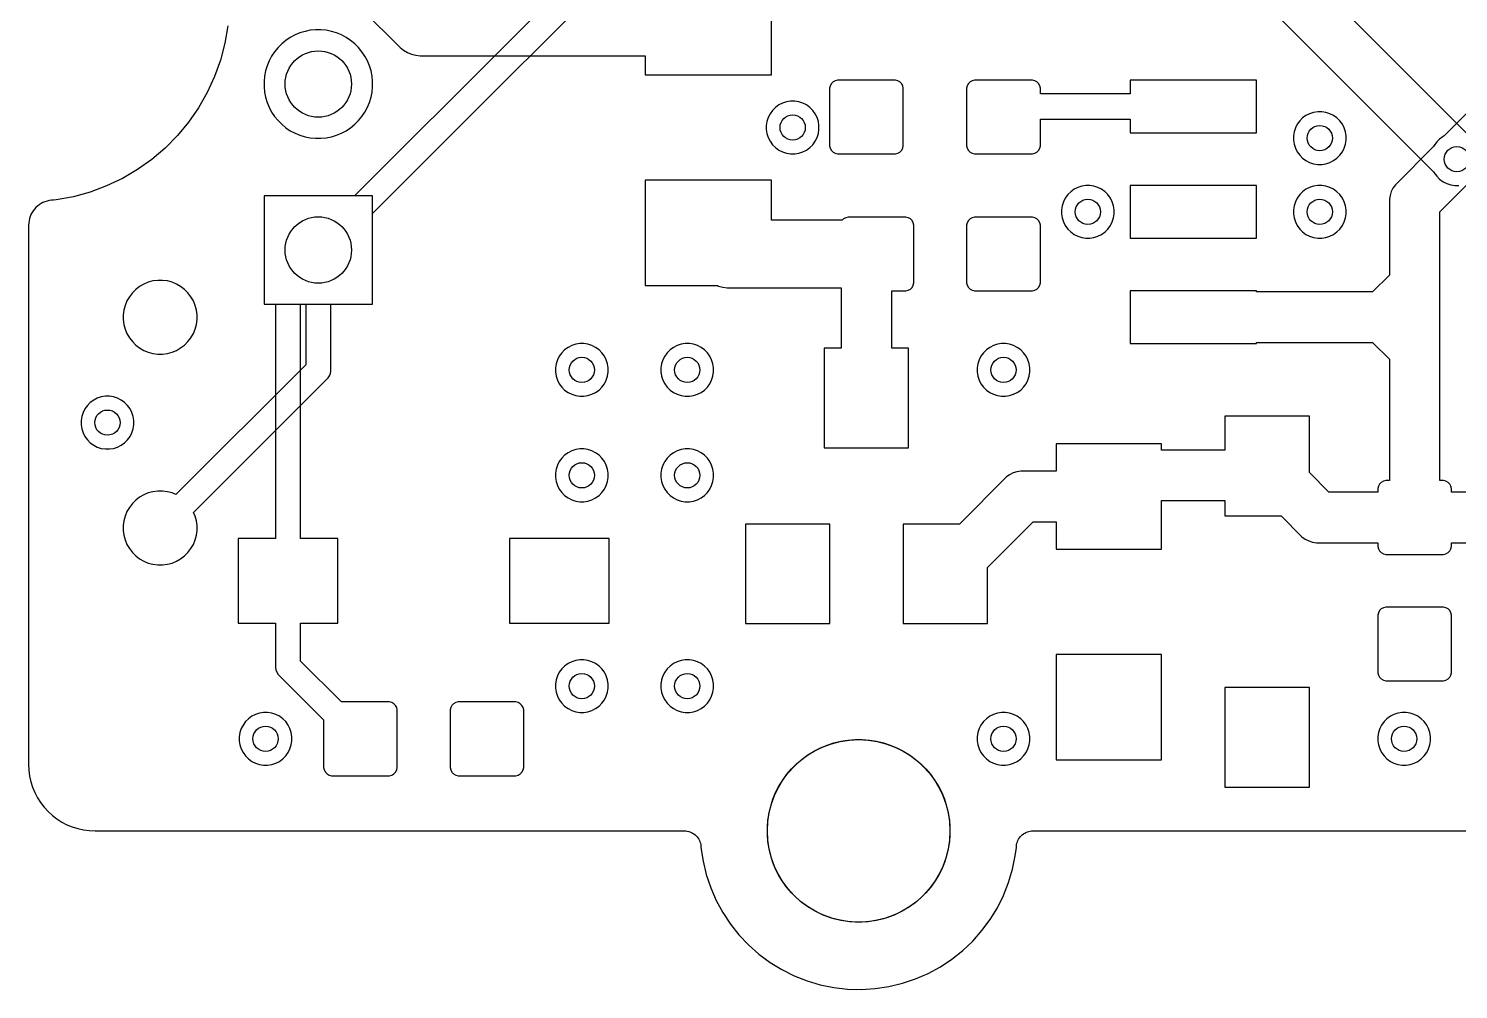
# Model space of a CAD drawing. Header units: millimetres. Extents: x -67 to 27, y -115 to 12.
# Drawn here: x -20 to -2.77, y -11.91 to -0.33 of the extents above; entities that cross this region are included whole.
import ezdxf

# ---------------------------------------------------------------- set-up
doc = ezdxf.new("R2010")
doc.units = ezdxf.units.MM

msp = doc.modelspace()

# ---------------------------------------------------------------- linework, layer by layer
at = {"layer": '16_copper'}
for points in [[(-2.668, -1.6), (-6.913, 2.645)], [(-7.238, 2.108), (-3.073, -2.057), (-3.066, -2.071), (-3.036, -2.112), (-3.001, -2.147), (-2.96, -2.177), (-2.916, -2.199), (-2.868, -2.215), (-2.819, -2.223), (-2.769, -2.223)], [(-12.337, 1.388), (-16.072, -2.346), (-17.164, -2.346), (-17.164, -3.654), (-16.662, -3.654), (-16.662, -4.382), (-18.227, -5.947), (-18.272, -5.928), (-18.328, -5.913), (-18.386, -5.905), (-18.444, -5.905), (-18.502, -5.913), (-18.558, -5.928), (-18.612, -5.95), (-18.662, -5.98), (-18.709, -6.015), (-18.75, -6.056), (-18.785, -6.103), (-18.815, -6.153), (-18.837, -6.207), (-18.852, -6.263), (-18.86, -6.321), (-18.86, -6.379), (-18.852, -6.437), (-18.837, -6.493), (-18.815, -6.547), (-18.785, -6.597), (-18.75, -6.644), (-18.709, -6.685), (-18.662, -6.72), (-18.612, -6.75), (-18.558, -6.772), (-18.502, -6.787), (-18.444, -6.795), (-18.386, -6.795), (-18.328, -6.787), (-18.272, -6.772), (-18.218, -6.75), (-18.168, -6.72), (-18.121, -6.685), (-18.08, -6.644), (-18.045, -6.597), (-18.015, -6.547), (-17.993, -6.493), (-17.978, -6.437), (-17.971, -6.379), (-17.971, -6.321), (-17.978, -6.263), (-17.993, -6.207), (-18.012, -6.162), (-16.392, -4.542), (-16.375, -4.517), (-16.363, -4.489), (-16.358, -4.46), (-16.358, -3.654), (-15.856, -3.654), (-15.856, -2.562), (-12.177, 1.118)]]:
    msp.add_lwpolyline(points, dxfattribs=at)
for points in [[(-16.414, -1.648), (-16.351, -1.635), (-16.289, -1.617), (-16.23, -1.592), (-16.173, -1.562), (-16.12, -1.526), (-16.07, -1.485), (-16.025, -1.44), (-15.984, -1.39), (-15.948, -1.337), (-15.918, -1.28), (-15.893, -1.221), (-15.875, -1.159), (-15.862, -1.096), (-15.856, -1.032), (-15.856, -0.968), (-15.862, -0.904), (-15.875, -0.841), (-15.893, -0.779), (-15.918, -0.72), (-15.948, -0.663), (-15.984, -0.61), (-16.025, -0.56), (-16.07, -0.515), (-16.12, -0.474), (-16.173, -0.438), (-16.23, -0.408), (-16.289, -0.383), (-16.351, -0.365), (-16.414, -0.352), (-16.478, -0.346), (-16.542, -0.346), (-16.606, -0.352), (-16.669, -0.365), (-16.731, -0.383), (-16.79, -0.408), (-16.847, -0.438), (-16.9, -0.474), (-16.95, -0.515), (-16.995, -0.56), (-17.036, -0.61), (-17.072, -0.663), (-17.102, -0.72), (-17.127, -0.779), (-17.145, -0.841), (-17.158, -0.904), (-17.164, -0.968), (-17.164, -1.032), (-17.158, -1.096), (-17.145, -1.159), (-17.127, -1.221), (-17.102, -1.28), (-17.072, -1.337), (-17.036, -1.39), (-16.995, -1.44), (-16.95, -1.485), (-16.9, -1.526), (-16.847, -1.562), (-16.79, -1.592), (-16.731, -1.617), (-16.669, -1.635), (-16.606, -1.648), (-16.542, -1.654), (-16.478, -1.654)], [(-10.721, -1.834), (-10.673, -1.818), (-10.629, -1.796), (-10.588, -1.766), (-10.553, -1.731), (-10.523, -1.69), (-10.501, -1.646), (-10.485, -1.598), (-10.478, -1.549), (-10.478, -1.499), (-10.485, -1.45), (-10.501, -1.402), (-10.523, -1.358), (-10.553, -1.317), (-10.588, -1.282), (-10.629, -1.252), (-10.673, -1.23), (-10.721, -1.214), (-10.77, -1.207), (-10.82, -1.207), (-10.869, -1.214), (-10.917, -1.23), (-10.961, -1.252), (-11.002, -1.282), (-11.037, -1.317), (-11.067, -1.358), (-11.089, -1.402), (-11.105, -1.45), (-11.113, -1.499), (-11.113, -1.549), (-11.105, -1.598), (-11.089, -1.646), (-11.067, -1.69), (-11.037, -1.731), (-11.002, -1.766), (-10.961, -1.796), (-10.917, -1.818), (-10.869, -1.834), (-10.82, -1.842), (-10.77, -1.842)], [(-4.371, -1.961), (-4.323, -1.945), (-4.279, -1.923), (-4.238, -1.893), (-4.203, -1.858), (-4.173, -1.817), (-4.151, -1.773), (-4.135, -1.725), (-4.128, -1.676), (-4.128, -1.626), (-4.135, -1.577), (-4.151, -1.529), (-4.173, -1.485), (-4.203, -1.444), (-4.238, -1.409), (-4.279, -1.379), (-4.323, -1.357), (-4.371, -1.341), (-4.42, -1.334), (-4.47, -1.334), (-4.519, -1.341), (-4.567, -1.357), (-4.611, -1.379), (-4.652, -1.409), (-4.687, -1.444), (-4.717, -1.485), (-4.739, -1.529), (-4.755, -1.577), (-4.763, -1.626), (-4.763, -1.676), (-4.755, -1.725), (-4.739, -1.773), (-4.717, -1.817), (-4.687, -1.858), (-4.652, -1.893), (-4.611, -1.923), (-4.567, -1.945), (-4.519, -1.961), (-4.47, -1.969), (-4.42, -1.969)], [(-7.165, -2.85), (-7.117, -2.834), (-7.073, -2.812), (-7.032, -2.782), (-6.997, -2.747), (-6.967, -2.706), (-6.945, -2.662), (-6.929, -2.614), (-6.921, -2.565), (-6.921, -2.515), (-6.929, -2.466), (-6.945, -2.418), (-6.967, -2.374), (-6.997, -2.333), (-7.032, -2.298), (-7.073, -2.268), (-7.117, -2.246), (-7.165, -2.23), (-7.214, -2.223), (-7.264, -2.223), (-7.313, -2.23), (-7.361, -2.246), (-7.405, -2.268), (-7.446, -2.298), (-7.481, -2.333), (-7.511, -2.374), (-7.533, -2.418), (-7.549, -2.466), (-7.557, -2.515), (-7.557, -2.565), (-7.549, -2.614), (-7.533, -2.662), (-7.511, -2.706), (-7.481, -2.747), (-7.446, -2.782), (-7.405, -2.812), (-7.361, -2.834), (-7.313, -2.85), (-7.264, -2.857), (-7.214, -2.857)], [(-4.371, -2.85), (-4.323, -2.834), (-4.279, -2.812), (-4.238, -2.782), (-4.203, -2.747), (-4.173, -2.706), (-4.151, -2.662), (-4.135, -2.614), (-4.128, -2.565), (-4.128, -2.515), (-4.135, -2.466), (-4.151, -2.418), (-4.173, -2.374), (-4.203, -2.333), (-4.238, -2.298), (-4.279, -2.268), (-4.323, -2.246), (-4.371, -2.23), (-4.42, -2.223), (-4.47, -2.223), (-4.519, -2.23), (-4.567, -2.246), (-4.611, -2.268), (-4.652, -2.298), (-4.687, -2.333), (-4.717, -2.374), (-4.739, -2.418), (-4.755, -2.466), (-4.763, -2.515), (-4.763, -2.565), (-4.755, -2.614), (-4.739, -2.662), (-4.717, -2.706), (-4.687, -2.747), (-4.652, -2.782), (-4.611, -2.812), (-4.567, -2.834), (-4.519, -2.85), (-4.47, -2.857), (-4.42, -2.857)], [(-18.328, -4.247), (-18.272, -4.232), (-18.218, -4.21), (-18.168, -4.18), (-18.121, -4.145), (-18.08, -4.104), (-18.045, -4.057), (-18.015, -4.007), (-17.993, -3.953), (-17.978, -3.897), (-17.971, -3.839), (-17.971, -3.781), (-17.978, -3.723), (-17.993, -3.667), (-18.015, -3.613), (-18.045, -3.563), (-18.08, -3.516), (-18.121, -3.475), (-18.168, -3.44), (-18.218, -3.41), (-18.272, -3.388), (-18.328, -3.373), (-18.386, -3.366), (-18.444, -3.366), (-18.502, -3.373), (-18.558, -3.388), (-18.612, -3.41), (-18.662, -3.44), (-18.709, -3.475), (-18.75, -3.516), (-18.785, -3.563), (-18.815, -3.613), (-18.837, -3.667), (-18.852, -3.723), (-18.86, -3.781), (-18.86, -3.839), (-18.852, -3.897), (-18.837, -3.953), (-18.815, -4.007), (-18.785, -4.057), (-18.75, -4.104), (-18.709, -4.145), (-18.662, -4.18), (-18.612, -4.21), (-18.558, -4.232), (-18.502, -4.247), (-18.444, -4.255), (-18.386, -4.255)], [(-13.261, -4.755), (-13.213, -4.739), (-13.169, -4.717), (-13.128, -4.687), (-13.093, -4.652), (-13.063, -4.611), (-13.041, -4.567), (-13.025, -4.519), (-13.018, -4.47), (-13.018, -4.42), (-13.025, -4.371), (-13.041, -4.323), (-13.063, -4.279), (-13.093, -4.238), (-13.128, -4.203), (-13.169, -4.173), (-13.213, -4.151), (-13.261, -4.135), (-13.31, -4.128), (-13.36, -4.128), (-13.409, -4.135), (-13.457, -4.151), (-13.501, -4.173), (-13.542, -4.203), (-13.577, -4.238), (-13.607, -4.279), (-13.629, -4.323), (-13.645, -4.371), (-13.652, -4.42), (-13.652, -4.47), (-13.645, -4.519), (-13.629, -4.567), (-13.607, -4.611), (-13.577, -4.652), (-13.542, -4.687), (-13.501, -4.717), (-13.457, -4.739), (-13.409, -4.755), (-13.36, -4.763), (-13.31, -4.763)], [(-11.991, -4.755), (-11.943, -4.739), (-11.899, -4.717), (-11.858, -4.687), (-11.823, -4.652), (-11.793, -4.611), (-11.771, -4.567), (-11.755, -4.519), (-11.748, -4.47), (-11.748, -4.42), (-11.755, -4.371), (-11.771, -4.323), (-11.793, -4.279), (-11.823, -4.238), (-11.858, -4.203), (-11.899, -4.173), (-11.943, -4.151), (-11.991, -4.135), (-12.04, -4.128), (-12.09, -4.128), (-12.139, -4.135), (-12.187, -4.151), (-12.231, -4.173), (-12.272, -4.203), (-12.307, -4.238), (-12.337, -4.279), (-12.359, -4.323), (-12.375, -4.371), (-12.383, -4.42), (-12.383, -4.47), (-12.375, -4.519), (-12.359, -4.567), (-12.337, -4.611), (-12.307, -4.652), (-12.272, -4.687), (-12.231, -4.717), (-12.187, -4.739), (-12.139, -4.755), (-12.09, -4.763), (-12.04, -4.763)], [(-8.181, -4.755), (-8.133, -4.739), (-8.089, -4.717), (-8.048, -4.687), (-8.013, -4.652), (-7.983, -4.611), (-7.961, -4.567), (-7.945, -4.519), (-7.938, -4.47), (-7.938, -4.42), (-7.945, -4.371), (-7.961, -4.323), (-7.983, -4.279), (-8.013, -4.238), (-8.048, -4.203), (-8.089, -4.173), (-8.133, -4.151), (-8.181, -4.135), (-8.23, -4.128), (-8.28, -4.128), (-8.329, -4.135), (-8.377, -4.151), (-8.421, -4.173), (-8.462, -4.203), (-8.497, -4.238), (-8.527, -4.279), (-8.549, -4.323), (-8.565, -4.371), (-8.572, -4.42), (-8.572, -4.47), (-8.565, -4.519), (-8.549, -4.567), (-8.527, -4.611), (-8.497, -4.652), (-8.462, -4.687), (-8.421, -4.717), (-8.377, -4.739), (-8.329, -4.755), (-8.28, -4.763), (-8.23, -4.763)], [(-18.976, -5.39), (-18.928, -5.374), (-18.884, -5.352), (-18.843, -5.322), (-18.808, -5.287), (-18.778, -5.246), (-18.756, -5.202), (-18.74, -5.154), (-18.733, -5.105), (-18.733, -5.055), (-18.74, -5.006), (-18.756, -4.958), (-18.778, -4.914), (-18.808, -4.873), (-18.843, -4.838), (-18.884, -4.808), (-18.928, -4.786), (-18.976, -4.77), (-19.025, -4.763), (-19.075, -4.763), (-19.124, -4.77), (-19.172, -4.786), (-19.216, -4.808), (-19.257, -4.838), (-19.292, -4.873), (-19.322, -4.914), (-19.344, -4.958), (-19.36, -5.006), (-19.367, -5.055), (-19.367, -5.105), (-19.36, -5.154), (-19.344, -5.202), (-19.322, -5.246), (-19.292, -5.287), (-19.257, -5.322), (-19.216, -5.352), (-19.172, -5.374), (-19.124, -5.39), (-19.075, -5.397), (-19.025, -5.397)], [(-13.261, -6.025), (-13.213, -6.009), (-13.169, -5.987), (-13.128, -5.957), (-13.093, -5.922), (-13.063, -5.881), (-13.041, -5.837), (-13.025, -5.789), (-13.018, -5.74), (-13.018, -5.69), (-13.025, -5.641), (-13.041, -5.593), (-13.063, -5.549), (-13.093, -5.508), (-13.128, -5.473), (-13.169, -5.443), (-13.213, -5.421), (-13.261, -5.405), (-13.31, -5.397), (-13.36, -5.397), (-13.409, -5.405), (-13.457, -5.421), (-13.501, -5.443), (-13.542, -5.473), (-13.577, -5.508), (-13.607, -5.549), (-13.629, -5.593), (-13.645, -5.641), (-13.652, -5.69), (-13.652, -5.74), (-13.645, -5.789), (-13.629, -5.837), (-13.607, -5.881), (-13.577, -5.922), (-13.542, -5.957), (-13.501, -5.987), (-13.457, -6.009), (-13.409, -6.025), (-13.36, -6.033), (-13.31, -6.033)], [(-11.991, -6.025), (-11.943, -6.009), (-11.899, -5.987), (-11.858, -5.957), (-11.823, -5.922), (-11.793, -5.881), (-11.771, -5.837), (-11.755, -5.789), (-11.748, -5.74), (-11.748, -5.69), (-11.755, -5.641), (-11.771, -5.593), (-11.793, -5.549), (-11.823, -5.508), (-11.858, -5.473), (-11.899, -5.443), (-11.943, -5.421), (-11.991, -5.405), (-12.04, -5.397), (-12.09, -5.397), (-12.139, -5.405), (-12.187, -5.421), (-12.231, -5.443), (-12.272, -5.473), (-12.307, -5.508), (-12.337, -5.549), (-12.359, -5.593), (-12.375, -5.641), (-12.383, -5.69), (-12.383, -5.74), (-12.375, -5.789), (-12.359, -5.837), (-12.337, -5.881), (-12.307, -5.922), (-12.272, -5.957), (-12.231, -5.987), (-12.187, -6.009), (-12.139, -6.025), (-12.09, -6.033), (-12.04, -6.033)], [(-13.261, -8.565), (-13.213, -8.549), (-13.169, -8.527), (-13.128, -8.497), (-13.093, -8.462), (-13.063, -8.421), (-13.041, -8.377), (-13.025, -8.329), (-13.018, -8.28), (-13.018, -8.23), (-13.025, -8.181), (-13.041, -8.133), (-13.063, -8.089), (-13.093, -8.048), (-13.128, -8.013), (-13.169, -7.983), (-13.213, -7.961), (-13.261, -7.945), (-13.31, -7.938), (-13.36, -7.938), (-13.409, -7.945), (-13.457, -7.961), (-13.501, -7.983), (-13.542, -8.013), (-13.577, -8.048), (-13.607, -8.089), (-13.629, -8.133), (-13.645, -8.181), (-13.652, -8.23), (-13.652, -8.28), (-13.645, -8.329), (-13.629, -8.377), (-13.607, -8.421), (-13.577, -8.462), (-13.542, -8.497), (-13.501, -8.527), (-13.457, -8.549), (-13.409, -8.565), (-13.36, -8.572), (-13.31, -8.572)], [(-11.991, -8.565), (-11.943, -8.549), (-11.899, -8.527), (-11.858, -8.497), (-11.823, -8.462), (-11.793, -8.421), (-11.771, -8.377), (-11.755, -8.329), (-11.748, -8.28), (-11.748, -8.23), (-11.755, -8.181), (-11.771, -8.133), (-11.793, -8.089), (-11.823, -8.048), (-11.858, -8.013), (-11.899, -7.983), (-11.943, -7.961), (-11.991, -7.945), (-12.04, -7.938), (-12.09, -7.938), (-12.139, -7.945), (-12.187, -7.961), (-12.231, -7.983), (-12.272, -8.013), (-12.307, -8.048), (-12.337, -8.089), (-12.359, -8.133), (-12.375, -8.181), (-12.383, -8.23), (-12.383, -8.28), (-12.375, -8.329), (-12.359, -8.377), (-12.337, -8.421), (-12.307, -8.462), (-12.272, -8.497), (-12.231, -8.527), (-12.187, -8.549), (-12.139, -8.565), (-12.09, -8.572), (-12.04, -8.572)], [(-17.071, -9.2), (-17.023, -9.184), (-16.979, -9.162), (-16.938, -9.132), (-16.903, -9.097), (-16.873, -9.056), (-16.851, -9.012), (-16.835, -8.964), (-16.828, -8.915), (-16.828, -8.865), (-16.835, -8.816), (-16.851, -8.768), (-16.873, -8.724), (-16.903, -8.683), (-16.938, -8.648), (-16.979, -8.618), (-17.023, -8.596), (-17.071, -8.58), (-17.12, -8.572), (-17.17, -8.572), (-17.219, -8.58), (-17.267, -8.596), (-17.311, -8.618), (-17.352, -8.648), (-17.387, -8.683), (-17.417, -8.724), (-17.439, -8.768), (-17.455, -8.816), (-17.463, -8.865), (-17.463, -8.915), (-17.455, -8.964), (-17.439, -9.012), (-17.417, -9.056), (-17.387, -9.097), (-17.352, -9.132), (-17.311, -9.162), (-17.267, -9.184), (-17.219, -9.2), (-17.17, -9.207), (-17.12, -9.207)], [(-8.181, -9.2), (-8.133, -9.184), (-8.089, -9.162), (-8.048, -9.132), (-8.013, -9.097), (-7.983, -9.056), (-7.961, -9.012), (-7.945, -8.964), (-7.938, -8.915), (-7.938, -8.865), (-7.945, -8.816), (-7.961, -8.768), (-7.983, -8.724), (-8.013, -8.683), (-8.048, -8.648), (-8.089, -8.618), (-8.133, -8.596), (-8.181, -8.58), (-8.23, -8.572), (-8.28, -8.572), (-8.329, -8.58), (-8.377, -8.596), (-8.421, -8.618), (-8.462, -8.648), (-8.497, -8.683), (-8.527, -8.724), (-8.549, -8.768), (-8.565, -8.816), (-8.572, -8.865), (-8.572, -8.915), (-8.565, -8.964), (-8.549, -9.012), (-8.527, -9.056), (-8.497, -9.097), (-8.462, -9.132), (-8.421, -9.162), (-8.377, -9.184), (-8.329, -9.2), (-8.28, -9.207), (-8.23, -9.207)], [(-3.355, -9.2), (-3.307, -9.184), (-3.263, -9.162), (-3.222, -9.132), (-3.187, -9.097), (-3.157, -9.056), (-3.135, -9.012), (-3.119, -8.964), (-3.111, -8.915), (-3.111, -8.865), (-3.119, -8.816), (-3.135, -8.768), (-3.157, -8.724), (-3.187, -8.683), (-3.222, -8.648), (-3.263, -8.618), (-3.307, -8.596), (-3.355, -8.58), (-3.404, -8.572), (-3.454, -8.572), (-3.503, -8.58), (-3.551, -8.596), (-3.595, -8.618), (-3.636, -8.648), (-3.671, -8.683), (-3.701, -8.724), (-3.723, -8.768), (-3.739, -8.816), (-3.747, -8.865), (-3.747, -8.915), (-3.739, -8.964), (-3.723, -9.012), (-3.701, -9.056), (-3.671, -9.097), (-3.636, -9.132), (-3.595, -9.162), (-3.551, -9.184), (-3.503, -9.2), (-3.454, -9.207), (-3.404, -9.207)]]:
    msp.add_lwpolyline(points, close=True, dxfattribs=at)
at = {"layer": '1_copper'}
for points in [[(-16.435, 0.35), (-15.525, -0.56), (-15.482, -0.593), (-15.436, -0.619), (-15.387, -0.64), (-15.335, -0.653), (-15.283, -0.66), (-12.573, -0.66), (-12.573, -0.889), (-11.049, -0.889), (-11.049, 0.381)], [(-2.358, -1.038), (-2.946, -1.626), (-2.96, -1.633), (-3.001, -1.663), (-3.036, -1.698), (-3.066, -1.739), (-3.073, -1.753), (-3.534, -2.214), (-3.563, -2.253), (-3.584, -2.296), (-3.599, -2.342), (-3.607, -2.389), (-3.607, -3.303), (-3.809, -3.505), (-5.207, -3.505), (-5.207, -3.493), (-6.731, -3.493), (-6.731, -4.128), (-5.207, -4.128), (-5.207, -4.115), (-3.809, -4.115), (-3.607, -4.317), (-3.607, -5.779), (-3.65, -5.779), (-3.678, -5.786), (-3.704, -5.801), (-3.724, -5.821), (-3.739, -5.847), (-3.747, -5.875), (-3.747, -5.918), (-4.335, -5.918), (-4.57, -5.683), (-4.57, -5.004), (-5.59, -5.004), (-5.59, -5.41), (-6.35, -5.41), (-6.35, -5.334), (-7.62, -5.334), (-7.62, -5.664), (-8.047, -5.664), (-8.094, -5.672), (-8.14, -5.687), (-8.183, -5.708), (-8.222, -5.737), (-8.787, -6.302), (-9.464, -6.302), (-9.464, -7.502), (-8.448, -7.502), (-8.448, -6.825), (-7.897, -6.274), (-7.62, -6.274), (-7.62, -6.604), (-6.35, -6.604), (-6.35, -6.02), (-5.59, -6.02), (-5.59, -6.204), (-4.911, -6.204), (-4.66, -6.455), (-4.621, -6.484), (-4.578, -6.505), (-4.532, -6.52), (-4.485, -6.528), (-3.747, -6.528), (-3.747, -6.571), (-3.739, -6.599), (-3.724, -6.625), (-3.704, -6.645), (-3.678, -6.66), (-3.65, -6.668), (-2.954, -6.668), (-2.926, -6.66), (-2.9, -6.645), (-2.88, -6.625), (-2.865, -6.599), (-2.857, -6.571), (-2.857, -6.528), (-2.095, -6.528)], [(-2.095, -5.918), (-2.857, -5.918), (-2.857, -5.875), (-2.865, -5.847), (-2.88, -5.821), (-2.9, -5.801), (-2.926, -5.786), (-2.954, -5.779), (-2.997, -5.779), (-2.997, -2.539), (-2.642, -2.184)]]:
    msp.add_lwpolyline(points, dxfattribs=at)
for points in [[(-16.414, -1.648), (-16.351, -1.635), (-16.289, -1.617), (-16.23, -1.592), (-16.173, -1.562), (-16.12, -1.526), (-16.07, -1.485), (-16.025, -1.44), (-15.984, -1.39), (-15.948, -1.337), (-15.918, -1.28), (-15.893, -1.221), (-15.875, -1.159), (-15.862, -1.096), (-15.856, -1.032), (-15.856, -0.968), (-15.862, -0.904), (-15.875, -0.841), (-15.893, -0.779), (-15.918, -0.72), (-15.948, -0.663), (-15.984, -0.61), (-16.025, -0.56), (-16.07, -0.515), (-16.12, -0.474), (-16.173, -0.438), (-16.23, -0.408), (-16.289, -0.383), (-16.351, -0.365), (-16.414, -0.352), (-16.478, -0.346), (-16.542, -0.346), (-16.606, -0.352), (-16.669, -0.365), (-16.731, -0.383), (-16.79, -0.408), (-16.847, -0.438), (-16.9, -0.474), (-16.95, -0.515), (-16.995, -0.56), (-17.036, -0.61), (-17.072, -0.663), (-17.102, -0.72), (-17.127, -0.779), (-17.145, -0.841), (-17.158, -0.904), (-17.164, -0.968), (-17.164, -1.032), (-17.158, -1.096), (-17.145, -1.159), (-17.127, -1.221), (-17.102, -1.28), (-17.072, -1.337), (-17.036, -1.39), (-16.995, -1.44), (-16.95, -1.485), (-16.9, -1.526), (-16.847, -1.562), (-16.79, -1.592), (-16.731, -1.617), (-16.669, -1.635), (-16.606, -1.648), (-16.542, -1.654), (-16.478, -1.654)], [(-9.53, -1.834), (-9.504, -1.819), (-9.484, -1.799), (-9.469, -1.773), (-9.462, -1.745), (-9.462, -1.049), (-9.469, -1.021), (-9.484, -0.995), (-9.504, -0.975), (-9.53, -0.96), (-9.558, -0.953), (-10.254, -0.953), (-10.282, -0.96), (-10.308, -0.975), (-10.328, -0.995), (-10.343, -1.021), (-10.351, -1.049), (-10.351, -1.745), (-10.343, -1.773), (-10.328, -1.799), (-10.308, -1.819), (-10.282, -1.834), (-10.254, -1.842), (-9.558, -1.842)], [(-7.879, -1.834), (-7.853, -1.819), (-7.833, -1.799), (-7.818, -1.773), (-7.811, -1.745), (-7.811, -1.422), (-6.731, -1.422), (-6.731, -1.588), (-5.207, -1.588), (-5.207, -0.953), (-6.731, -0.953), (-6.731, -1.118), (-7.811, -1.118), (-7.811, -1.049), (-7.818, -1.021), (-7.833, -0.995), (-7.853, -0.975), (-7.879, -0.96), (-7.907, -0.953), (-8.603, -0.953), (-8.631, -0.96), (-8.657, -0.975), (-8.677, -0.995), (-8.692, -1.021), (-8.7, -1.049), (-8.7, -1.745), (-8.692, -1.773), (-8.677, -1.799), (-8.657, -1.819), (-8.631, -1.834), (-8.603, -1.842), (-7.907, -1.842)], [(-10.721, -1.834), (-10.673, -1.818), (-10.629, -1.796), (-10.588, -1.766), (-10.553, -1.731), (-10.523, -1.69), (-10.501, -1.646), (-10.485, -1.598), (-10.478, -1.549), (-10.478, -1.499), (-10.485, -1.45), (-10.501, -1.402), (-10.523, -1.358), (-10.553, -1.317), (-10.588, -1.282), (-10.629, -1.252), (-10.673, -1.23), (-10.721, -1.214), (-10.77, -1.207), (-10.82, -1.207), (-10.869, -1.214), (-10.917, -1.23), (-10.961, -1.252), (-11.002, -1.282), (-11.037, -1.317), (-11.067, -1.358), (-11.089, -1.402), (-11.105, -1.45), (-11.113, -1.499), (-11.113, -1.549), (-11.105, -1.598), (-11.089, -1.646), (-11.067, -1.69), (-11.037, -1.731), (-11.002, -1.766), (-10.961, -1.796), (-10.917, -1.818), (-10.869, -1.834), (-10.82, -1.842), (-10.77, -1.842)], [(-4.371, -1.961), (-4.323, -1.945), (-4.279, -1.923), (-4.238, -1.893), (-4.203, -1.858), (-4.173, -1.817), (-4.151, -1.773), (-4.135, -1.725), (-4.128, -1.676), (-4.128, -1.626), (-4.135, -1.577), (-4.151, -1.529), (-4.173, -1.485), (-4.203, -1.444), (-4.238, -1.409), (-4.279, -1.379), (-4.323, -1.357), (-4.371, -1.341), (-4.42, -1.334), (-4.47, -1.334), (-4.519, -1.341), (-4.567, -1.357), (-4.611, -1.379), (-4.652, -1.409), (-4.687, -1.444), (-4.717, -1.485), (-4.739, -1.529), (-4.755, -1.577), (-4.763, -1.626), (-4.763, -1.676), (-4.755, -1.725), (-4.739, -1.773), (-4.717, -1.817), (-4.687, -1.858), (-4.652, -1.893), (-4.611, -1.923), (-4.567, -1.945), (-4.519, -1.961), (-4.47, -1.969), (-4.42, -1.969)], [(-10.211, -4.182), (-10.414, -4.182), (-10.414, -5.382), (-9.398, -5.382), (-9.398, -4.182), (-9.601, -4.182), (-9.601, -3.493), (-9.431, -3.493), (-9.403, -3.485), (-9.377, -3.47), (-9.357, -3.45), (-9.342, -3.424), (-9.335, -3.396), (-9.335, -2.7), (-9.342, -2.672), (-9.357, -2.646), (-9.377, -2.626), (-9.403, -2.611), (-9.431, -2.603), (-10.127, -2.603), (-10.155, -2.611), (-10.181, -2.626), (-10.197, -2.642), (-11.049, -2.642), (-11.049, -2.159), (-12.573, -2.159), (-12.573, -3.429), (-11.699, -3.429), (-11.688, -3.434), (-11.636, -3.447), (-11.584, -3.454), (-10.211, -3.454)], [(-7.165, -2.85), (-7.117, -2.834), (-7.073, -2.812), (-7.032, -2.782), (-6.997, -2.747), (-6.967, -2.706), (-6.945, -2.662), (-6.929, -2.614), (-6.921, -2.565), (-6.921, -2.515), (-6.929, -2.466), (-6.945, -2.418), (-6.967, -2.374), (-6.997, -2.333), (-7.032, -2.298), (-7.073, -2.268), (-7.117, -2.246), (-7.165, -2.23), (-7.214, -2.223), (-7.264, -2.223), (-7.313, -2.23), (-7.361, -2.246), (-7.405, -2.268), (-7.446, -2.298), (-7.481, -2.333), (-7.511, -2.374), (-7.533, -2.418), (-7.549, -2.466), (-7.557, -2.515), (-7.557, -2.565), (-7.549, -2.614), (-7.533, -2.662), (-7.511, -2.706), (-7.481, -2.747), (-7.446, -2.782), (-7.405, -2.812), (-7.361, -2.834), (-7.313, -2.85), (-7.264, -2.857), (-7.214, -2.857)], [(-5.207, -2.223), (-6.731, -2.223), (-6.731, -2.857), (-5.207, -2.857)], [(-4.371, -2.85), (-4.323, -2.834), (-4.279, -2.812), (-4.238, -2.782), (-4.203, -2.747), (-4.173, -2.706), (-4.151, -2.662), (-4.135, -2.614), (-4.128, -2.565), (-4.128, -2.515), (-4.135, -2.466), (-4.151, -2.418), (-4.173, -2.374), (-4.203, -2.333), (-4.238, -2.298), (-4.279, -2.268), (-4.323, -2.246), (-4.371, -2.23), (-4.42, -2.223), (-4.47, -2.223), (-4.519, -2.23), (-4.567, -2.246), (-4.611, -2.268), (-4.652, -2.298), (-4.687, -2.333), (-4.717, -2.374), (-4.739, -2.418), (-4.755, -2.466), (-4.763, -2.515), (-4.763, -2.565), (-4.755, -2.614), (-4.739, -2.662), (-4.717, -2.706), (-4.687, -2.747), (-4.652, -2.782), (-4.611, -2.812), (-4.567, -2.834), (-4.519, -2.85), (-4.47, -2.857), (-4.42, -2.857)], [(-16.447, -9.238), (-16.439, -9.266), (-16.424, -9.292), (-16.404, -9.312), (-16.378, -9.327), (-16.35, -9.335), (-15.654, -9.335), (-15.626, -9.327), (-15.6, -9.312), (-15.58, -9.292), (-15.565, -9.266), (-15.558, -9.238), (-15.558, -8.542), (-15.565, -8.514), (-15.58, -8.488), (-15.6, -8.468), (-15.626, -8.453), (-15.654, -8.446), (-16.231, -8.446), (-16.723, -7.954), (-16.723, -7.495), (-16.275, -7.495), (-16.275, -6.475), (-16.723, -6.475), (-16.723, -3.654), (-15.856, -3.654), (-15.856, -2.346), (-17.164, -2.346), (-17.164, -3.654), (-17.027, -3.654), (-17.027, -6.475), (-17.475, -6.475), (-17.475, -7.495), (-17.027, -7.495), (-17.027, -8.032), (-17.022, -8.061), (-17.01, -8.089), (-16.993, -8.114), (-16.447, -8.661)], [(-7.879, -3.485), (-7.853, -3.47), (-7.833, -3.45), (-7.818, -3.424), (-7.811, -3.396), (-7.811, -2.7), (-7.818, -2.672), (-7.833, -2.646), (-7.853, -2.626), (-7.879, -2.611), (-7.907, -2.603), (-8.603, -2.603), (-8.631, -2.611), (-8.657, -2.626), (-8.677, -2.646), (-8.692, -2.672), (-8.7, -2.7), (-8.7, -3.396), (-8.692, -3.424), (-8.677, -3.45), (-8.657, -3.47), (-8.631, -3.485), (-8.603, -3.493), (-7.907, -3.493)], [(-13.261, -4.755), (-13.213, -4.739), (-13.169, -4.717), (-13.128, -4.687), (-13.093, -4.652), (-13.063, -4.611), (-13.041, -4.567), (-13.025, -4.519), (-13.018, -4.47), (-13.018, -4.42), (-13.025, -4.371), (-13.041, -4.323), (-13.063, -4.279), (-13.093, -4.238), (-13.128, -4.203), (-13.169, -4.173), (-13.213, -4.151), (-13.261, -4.135), (-13.31, -4.128), (-13.36, -4.128), (-13.409, -4.135), (-13.457, -4.151), (-13.501, -4.173), (-13.542, -4.203), (-13.577, -4.238), (-13.607, -4.279), (-13.629, -4.323), (-13.645, -4.371), (-13.652, -4.42), (-13.652, -4.47), (-13.645, -4.519), (-13.629, -4.567), (-13.607, -4.611), (-13.577, -4.652), (-13.542, -4.687), (-13.501, -4.717), (-13.457, -4.739), (-13.409, -4.755), (-13.36, -4.763), (-13.31, -4.763)], [(-11.991, -4.755), (-11.943, -4.739), (-11.899, -4.717), (-11.858, -4.687), (-11.823, -4.652), (-11.793, -4.611), (-11.771, -4.567), (-11.755, -4.519), (-11.748, -4.47), (-11.748, -4.42), (-11.755, -4.371), (-11.771, -4.323), (-11.793, -4.279), (-11.823, -4.238), (-11.858, -4.203), (-11.899, -4.173), (-11.943, -4.151), (-11.991, -4.135), (-12.04, -4.128), (-12.09, -4.128), (-12.139, -4.135), (-12.187, -4.151), (-12.231, -4.173), (-12.272, -4.203), (-12.307, -4.238), (-12.337, -4.279), (-12.359, -4.323), (-12.375, -4.371), (-12.383, -4.42), (-12.383, -4.47), (-12.375, -4.519), (-12.359, -4.567), (-12.337, -4.611), (-12.307, -4.652), (-12.272, -4.687), (-12.231, -4.717), (-12.187, -4.739), (-12.139, -4.755), (-12.09, -4.763), (-12.04, -4.763)], [(-8.181, -4.755), (-8.133, -4.739), (-8.089, -4.717), (-8.048, -4.687), (-8.013, -4.652), (-7.983, -4.611), (-7.961, -4.567), (-7.945, -4.519), (-7.938, -4.47), (-7.938, -4.42), (-7.945, -4.371), (-7.961, -4.323), (-7.983, -4.279), (-8.013, -4.238), (-8.048, -4.203), (-8.089, -4.173), (-8.133, -4.151), (-8.181, -4.135), (-8.23, -4.128), (-8.28, -4.128), (-8.329, -4.135), (-8.377, -4.151), (-8.421, -4.173), (-8.462, -4.203), (-8.497, -4.238), (-8.527, -4.279), (-8.549, -4.323), (-8.565, -4.371), (-8.572, -4.42), (-8.572, -4.47), (-8.565, -4.519), (-8.549, -4.567), (-8.527, -4.611), (-8.497, -4.652), (-8.462, -4.687), (-8.421, -4.717), (-8.377, -4.739), (-8.329, -4.755), (-8.28, -4.763), (-8.23, -4.763)], [(-18.976, -5.39), (-18.928, -5.374), (-18.884, -5.352), (-18.843, -5.322), (-18.808, -5.287), (-18.778, -5.246), (-18.756, -5.202), (-18.74, -5.154), (-18.733, -5.105), (-18.733, -5.055), (-18.74, -5.006), (-18.756, -4.958), (-18.778, -4.914), (-18.808, -4.873), (-18.843, -4.838), (-18.884, -4.808), (-18.928, -4.786), (-18.976, -4.77), (-19.025, -4.763), (-19.075, -4.763), (-19.124, -4.77), (-19.172, -4.786), (-19.216, -4.808), (-19.257, -4.838), (-19.292, -4.873), (-19.322, -4.914), (-19.344, -4.958), (-19.36, -5.006), (-19.367, -5.055), (-19.367, -5.105), (-19.36, -5.154), (-19.344, -5.202), (-19.322, -5.246), (-19.292, -5.287), (-19.257, -5.322), (-19.216, -5.352), (-19.172, -5.374), (-19.124, -5.39), (-19.075, -5.397), (-19.025, -5.397)], [(-13.261, -6.025), (-13.213, -6.009), (-13.169, -5.987), (-13.128, -5.957), (-13.093, -5.922), (-13.063, -5.881), (-13.041, -5.837), (-13.025, -5.789), (-13.018, -5.74), (-13.018, -5.69), (-13.025, -5.641), (-13.041, -5.593), (-13.063, -5.549), (-13.093, -5.508), (-13.128, -5.473), (-13.169, -5.443), (-13.213, -5.421), (-13.261, -5.405), (-13.31, -5.397), (-13.36, -5.397), (-13.409, -5.405), (-13.457, -5.421), (-13.501, -5.443), (-13.542, -5.473), (-13.577, -5.508), (-13.607, -5.549), (-13.629, -5.593), (-13.645, -5.641), (-13.652, -5.69), (-13.652, -5.74), (-13.645, -5.789), (-13.629, -5.837), (-13.607, -5.881), (-13.577, -5.922), (-13.542, -5.957), (-13.501, -5.987), (-13.457, -6.009), (-13.409, -6.025), (-13.36, -6.033), (-13.31, -6.033)], [(-11.991, -6.025), (-11.943, -6.009), (-11.899, -5.987), (-11.858, -5.957), (-11.823, -5.922), (-11.793, -5.881), (-11.771, -5.837), (-11.755, -5.789), (-11.748, -5.74), (-11.748, -5.69), (-11.755, -5.641), (-11.771, -5.593), (-11.793, -5.549), (-11.823, -5.508), (-11.858, -5.473), (-11.899, -5.443), (-11.943, -5.421), (-11.991, -5.405), (-12.04, -5.397), (-12.09, -5.397), (-12.139, -5.405), (-12.187, -5.421), (-12.231, -5.443), (-12.272, -5.473), (-12.307, -5.508), (-12.337, -5.549), (-12.359, -5.593), (-12.375, -5.641), (-12.383, -5.69), (-12.383, -5.74), (-12.375, -5.789), (-12.359, -5.837), (-12.337, -5.881), (-12.307, -5.922), (-12.272, -5.957), (-12.231, -5.987), (-12.187, -6.009), (-12.139, -6.025), (-12.09, -6.033), (-12.04, -6.033)], [(-10.348, -6.302), (-11.364, -6.302), (-11.364, -7.502), (-10.348, -7.502)], [(-13.005, -6.475), (-14.205, -6.475), (-14.205, -7.495), (-13.005, -7.495)], [(-2.926, -8.184), (-2.9, -8.169), (-2.88, -8.149), (-2.865, -8.123), (-2.857, -8.095), (-2.857, -7.399), (-2.865, -7.371), (-2.88, -7.345), (-2.9, -7.325), (-2.926, -7.31), (-2.954, -7.303), (-3.65, -7.303), (-3.678, -7.31), (-3.704, -7.325), (-3.724, -7.345), (-3.739, -7.371), (-3.747, -7.399), (-3.747, -8.095), (-3.739, -8.123), (-3.724, -8.149), (-3.704, -8.169), (-3.678, -8.184), (-3.65, -8.191), (-2.954, -8.191)], [(-6.35, -7.874), (-7.62, -7.874), (-7.62, -9.144), (-6.35, -9.144)], [(-13.261, -8.565), (-13.213, -8.549), (-13.169, -8.527), (-13.128, -8.497), (-13.093, -8.462), (-13.063, -8.421), (-13.041, -8.377), (-13.025, -8.329), (-13.018, -8.28), (-13.018, -8.23), (-13.025, -8.181), (-13.041, -8.133), (-13.063, -8.089), (-13.093, -8.048), (-13.128, -8.013), (-13.169, -7.983), (-13.213, -7.961), (-13.261, -7.945), (-13.31, -7.938), (-13.36, -7.938), (-13.409, -7.945), (-13.457, -7.961), (-13.501, -7.983), (-13.542, -8.013), (-13.577, -8.048), (-13.607, -8.089), (-13.629, -8.133), (-13.645, -8.181), (-13.652, -8.23), (-13.652, -8.28), (-13.645, -8.329), (-13.629, -8.377), (-13.607, -8.421), (-13.577, -8.462), (-13.542, -8.497), (-13.501, -8.527), (-13.457, -8.549), (-13.409, -8.565), (-13.36, -8.572), (-13.31, -8.572)], [(-11.991, -8.565), (-11.943, -8.549), (-11.899, -8.527), (-11.858, -8.497), (-11.823, -8.462), (-11.793, -8.421), (-11.771, -8.377), (-11.755, -8.329), (-11.748, -8.28), (-11.748, -8.23), (-11.755, -8.181), (-11.771, -8.133), (-11.793, -8.089), (-11.823, -8.048), (-11.858, -8.013), (-11.899, -7.983), (-11.943, -7.961), (-11.991, -7.945), (-12.04, -7.938), (-12.09, -7.938), (-12.139, -7.945), (-12.187, -7.961), (-12.231, -7.983), (-12.272, -8.013), (-12.307, -8.048), (-12.337, -8.089), (-12.359, -8.133), (-12.375, -8.181), (-12.383, -8.23), (-12.383, -8.28), (-12.375, -8.329), (-12.359, -8.377), (-12.337, -8.421), (-12.307, -8.462), (-12.272, -8.497), (-12.231, -8.527), (-12.187, -8.549), (-12.139, -8.565), (-12.09, -8.572), (-12.04, -8.572)], [(-4.57, -8.274), (-5.59, -8.274), (-5.59, -9.474), (-4.57, -9.474)], [(-17.071, -9.2), (-17.023, -9.184), (-16.979, -9.162), (-16.938, -9.132), (-16.903, -9.097), (-16.873, -9.056), (-16.851, -9.012), (-16.835, -8.964), (-16.828, -8.915), (-16.828, -8.865), (-16.835, -8.816), (-16.851, -8.768), (-16.873, -8.724), (-16.903, -8.683), (-16.938, -8.648), (-16.979, -8.618), (-17.023, -8.596), (-17.071, -8.58), (-17.12, -8.572), (-17.17, -8.572), (-17.219, -8.58), (-17.267, -8.596), (-17.311, -8.618), (-17.352, -8.648), (-17.387, -8.683), (-17.417, -8.724), (-17.439, -8.768), (-17.455, -8.816), (-17.463, -8.865), (-17.463, -8.915), (-17.455, -8.964), (-17.439, -9.012), (-17.417, -9.056), (-17.387, -9.097), (-17.352, -9.132), (-17.311, -9.162), (-17.267, -9.184), (-17.219, -9.2), (-17.17, -9.207), (-17.12, -9.207)], [(-14.102, -9.327), (-14.076, -9.312), (-14.056, -9.292), (-14.041, -9.266), (-14.034, -9.238), (-14.034, -8.542), (-14.041, -8.514), (-14.056, -8.488), (-14.076, -8.468), (-14.102, -8.453), (-14.13, -8.446), (-14.826, -8.446), (-14.854, -8.453), (-14.88, -8.468), (-14.9, -8.488), (-14.915, -8.514), (-14.923, -8.542), (-14.923, -9.238), (-14.915, -9.266), (-14.9, -9.292), (-14.88, -9.312), (-14.854, -9.327), (-14.826, -9.335), (-14.13, -9.335)], [(-8.181, -9.2), (-8.133, -9.184), (-8.089, -9.162), (-8.048, -9.132), (-8.013, -9.097), (-7.983, -9.056), (-7.961, -9.012), (-7.945, -8.964), (-7.938, -8.915), (-7.938, -8.865), (-7.945, -8.816), (-7.961, -8.768), (-7.983, -8.724), (-8.013, -8.683), (-8.048, -8.648), (-8.089, -8.618), (-8.133, -8.596), (-8.181, -8.58), (-8.23, -8.572), (-8.28, -8.572), (-8.329, -8.58), (-8.377, -8.596), (-8.421, -8.618), (-8.462, -8.648), (-8.497, -8.683), (-8.527, -8.724), (-8.549, -8.768), (-8.565, -8.816), (-8.572, -8.865), (-8.572, -8.915), (-8.565, -8.964), (-8.549, -9.012), (-8.527, -9.056), (-8.497, -9.097), (-8.462, -9.132), (-8.421, -9.162), (-8.377, -9.184), (-8.329, -9.2), (-8.28, -9.207), (-8.23, -9.207)], [(-3.355, -9.2), (-3.307, -9.184), (-3.263, -9.162), (-3.222, -9.132), (-3.187, -9.097), (-3.157, -9.056), (-3.135, -9.012), (-3.119, -8.964), (-3.111, -8.915), (-3.111, -8.865), (-3.119, -8.816), (-3.135, -8.768), (-3.157, -8.724), (-3.187, -8.683), (-3.222, -8.648), (-3.263, -8.618), (-3.307, -8.596), (-3.355, -8.58), (-3.404, -8.572), (-3.454, -8.572), (-3.503, -8.58), (-3.551, -8.596), (-3.595, -8.618), (-3.636, -8.648), (-3.671, -8.683), (-3.701, -8.724), (-3.723, -8.768), (-3.739, -8.816), (-3.747, -8.865), (-3.747, -8.915), (-3.739, -8.964), (-3.723, -9.012), (-3.701, -9.056), (-3.671, -9.097), (-3.636, -9.132), (-3.595, -9.162), (-3.551, -9.184), (-3.503, -9.2), (-3.454, -9.207), (-3.404, -9.207)]]:
    msp.add_lwpolyline(points, close=True, dxfattribs=at)
at = {"layer": 'drills_NPTH'}
msp.add_circle((-10, -10), 1.1, dxfattribs=at)
at = {"layer": 'drills_PTH'}
for centre in [(-16.51, -1), (-16.51, -3)]:
    msp.add_circle(centre, 0.4, dxfattribs=at)
at = {"layer": 'drills_via_1_16'}
for centre in [(-10.795, -1.524), (-4.445, -1.651), (-2.794, -1.905), (-7.239, -2.54), (-4.445, -2.54), (-13.335, -4.445), (-12.065, -4.445), (-8.255, -4.445), (-19.05, -5.08), (-13.335, -5.715), (-12.065, -5.715), (-13.335, -8.255), (-12.065, -8.255), (-17.145, -8.89), (-8.255, -8.89), (-3.429, -8.89)]:
    msp.add_circle(centre, 0.152, dxfattribs=at)
at = {"layer": 'holes'}
msp.add_lwpolyline([(-8.9, -10.043), (-8.907, -10.129), (-8.92, -10.215), (-8.94, -10.299), (-8.967, -10.381), (-9, -10.461), (-9.04, -10.538), (-9.085, -10.612), (-9.135, -10.682), (-9.192, -10.747), (-9.253, -10.808), (-9.318, -10.865), (-9.388, -10.915), (-9.462, -10.96), (-9.539, -11), (-9.619, -11.033), (-9.701, -11.06), (-9.785, -11.08), (-9.871, -11.093), (-9.957, -11.1), (-10.043, -11.1), (-10.129, -11.093), (-10.215, -11.08), (-10.299, -11.06), (-10.381, -11.033), (-10.461, -11), (-10.538, -10.96), (-10.612, -10.915), (-10.682, -10.865), (-10.747, -10.808), (-10.808, -10.747), (-10.865, -10.682), (-10.915, -10.612), (-10.96, -10.538), (-11, -10.461), (-11.033, -10.381), (-11.06, -10.299), (-11.08, -10.215), (-11.093, -10.129), (-11.1, -10.043), (-11.1, -9.957), (-11.093, -9.871), (-11.08, -9.785), (-11.06, -9.701), (-11.033, -9.619), (-11, -9.539), (-10.96, -9.462), (-10.915, -9.388), (-10.865, -9.318), (-10.808, -9.253), (-10.747, -9.192), (-10.682, -9.135), (-10.612, -9.085), (-10.538, -9.04), (-10.461, -9), (-10.381, -8.967), (-10.299, -8.94), (-10.215, -8.92), (-10.129, -8.907), (-10.043, -8.9), (-9.957, -8.9), (-9.871, -8.907), (-9.785, -8.92), (-9.701, -8.94), (-9.619, -8.967), (-9.539, -9), (-9.462, -9.04), (-9.388, -9.085), (-9.318, -9.135), (-9.253, -9.192), (-9.192, -9.253), (-9.135, -9.318), (-9.085, -9.388), (-9.04, -9.462), (-9, -9.539), (-8.967, -9.619), (-8.94, -9.701), (-8.92, -9.785), (-8.907, -9.871), (-8.9, -9.957), (-8.9, -10.043)], close=True, dxfattribs=at)
at = {"layer": 'outline'}
msp.add_lwpolyline([(-17.6, -0.3), (-17.635, -0.508), (-17.689, -0.712), (-17.759, -0.911), (-17.847, -1.103), (-17.952, -1.286), (-18.072, -1.46), (-18.206, -1.622), (-18.354, -1.773), (-18.515, -1.909), (-18.687, -2.031), (-18.869, -2.138), (-19.06, -2.228), (-19.258, -2.302), (-19.461, -2.358), (-19.669, -2.396), (-19.7, -2.4), (-19.726, -2.401), (-19.752, -2.405), (-19.778, -2.41), (-19.803, -2.418), (-19.827, -2.428), (-19.85, -2.44), (-19.872, -2.454), (-19.893, -2.47), (-19.912, -2.488), (-19.93, -2.507), (-19.946, -2.528), (-19.96, -2.55), (-19.972, -2.573), (-19.982, -2.597), (-19.99, -2.622), (-19.995, -2.648), (-19.999, -2.674), (-20, -2.7), (-20, -9.2), (-20, -9.2), (-19.997, -9.27), (-19.988, -9.339), (-19.973, -9.407), (-19.952, -9.474), (-19.925, -9.538), (-19.893, -9.6), (-19.855, -9.659), (-19.813, -9.714), (-19.766, -9.766), (-19.714, -9.813), (-19.659, -9.855), (-19.6, -9.893), (-19.538, -9.925), (-19.474, -9.952), (-19.407, -9.973), (-19.339, -9.988), (-19.27, -9.997), (-19.2, -10), (-12.1, -10), (-12.083, -10.001), (-12.065, -10.003), (-12.048, -10.007), (-12.032, -10.012), (-12.015, -10.019), (-12, -10.027), (-11.985, -10.036), (-11.971, -10.047), (-11.959, -10.059), (-11.947, -10.071), (-11.936, -10.085), (-11.927, -10.1), (-11.919, -10.115), (-11.912, -10.132), (-11.907, -10.148), (-11.903, -10.165), (-11.901, -10.183), (-11.9, -10.2), (-11.875, -10.365), (-11.836, -10.527), (-11.783, -10.685), (-11.717, -10.838), (-11.637, -10.984), (-11.545, -11.123), (-11.442, -11.254), (-11.327, -11.375), (-11.202, -11.485), (-11.068, -11.584), (-10.926, -11.671), (-10.777, -11.745), (-10.622, -11.807), (-10.462, -11.854), (-10.299, -11.887), (-10.133, -11.906), (-9.966, -11.91), (-9.8, -11.9), (-9.635, -11.875), (-9.473, -11.836), (-9.315, -11.783), (-9.162, -11.717), (-9.016, -11.637), (-8.877, -11.545), (-8.746, -11.442), (-8.625, -11.327), (-8.515, -11.202), (-8.416, -11.068), (-8.329, -10.926), (-8.255, -10.777), (-8.193, -10.622), (-8.146, -10.462), (-8.113, -10.299), (-8.1, -10.2), (-8.099, -10.183), (-8.097, -10.165), (-8.093, -10.148), (-8.088, -10.132), (-8.081, -10.115), (-8.073, -10.1), (-8.064, -10.085), (-8.053, -10.071), (-8.041, -10.059), (-8.029, -10.047), (-8.015, -10.036), (-8, -10.027), (-7.985, -10.019), (-7.968, -10.012), (-7.952, -10.007), (-7.935, -10.003), (-7.917, -10.001), (-7.9, -10), (7.3, -10)], dxfattribs=at)

doc.saveas('drawing.dxf')
